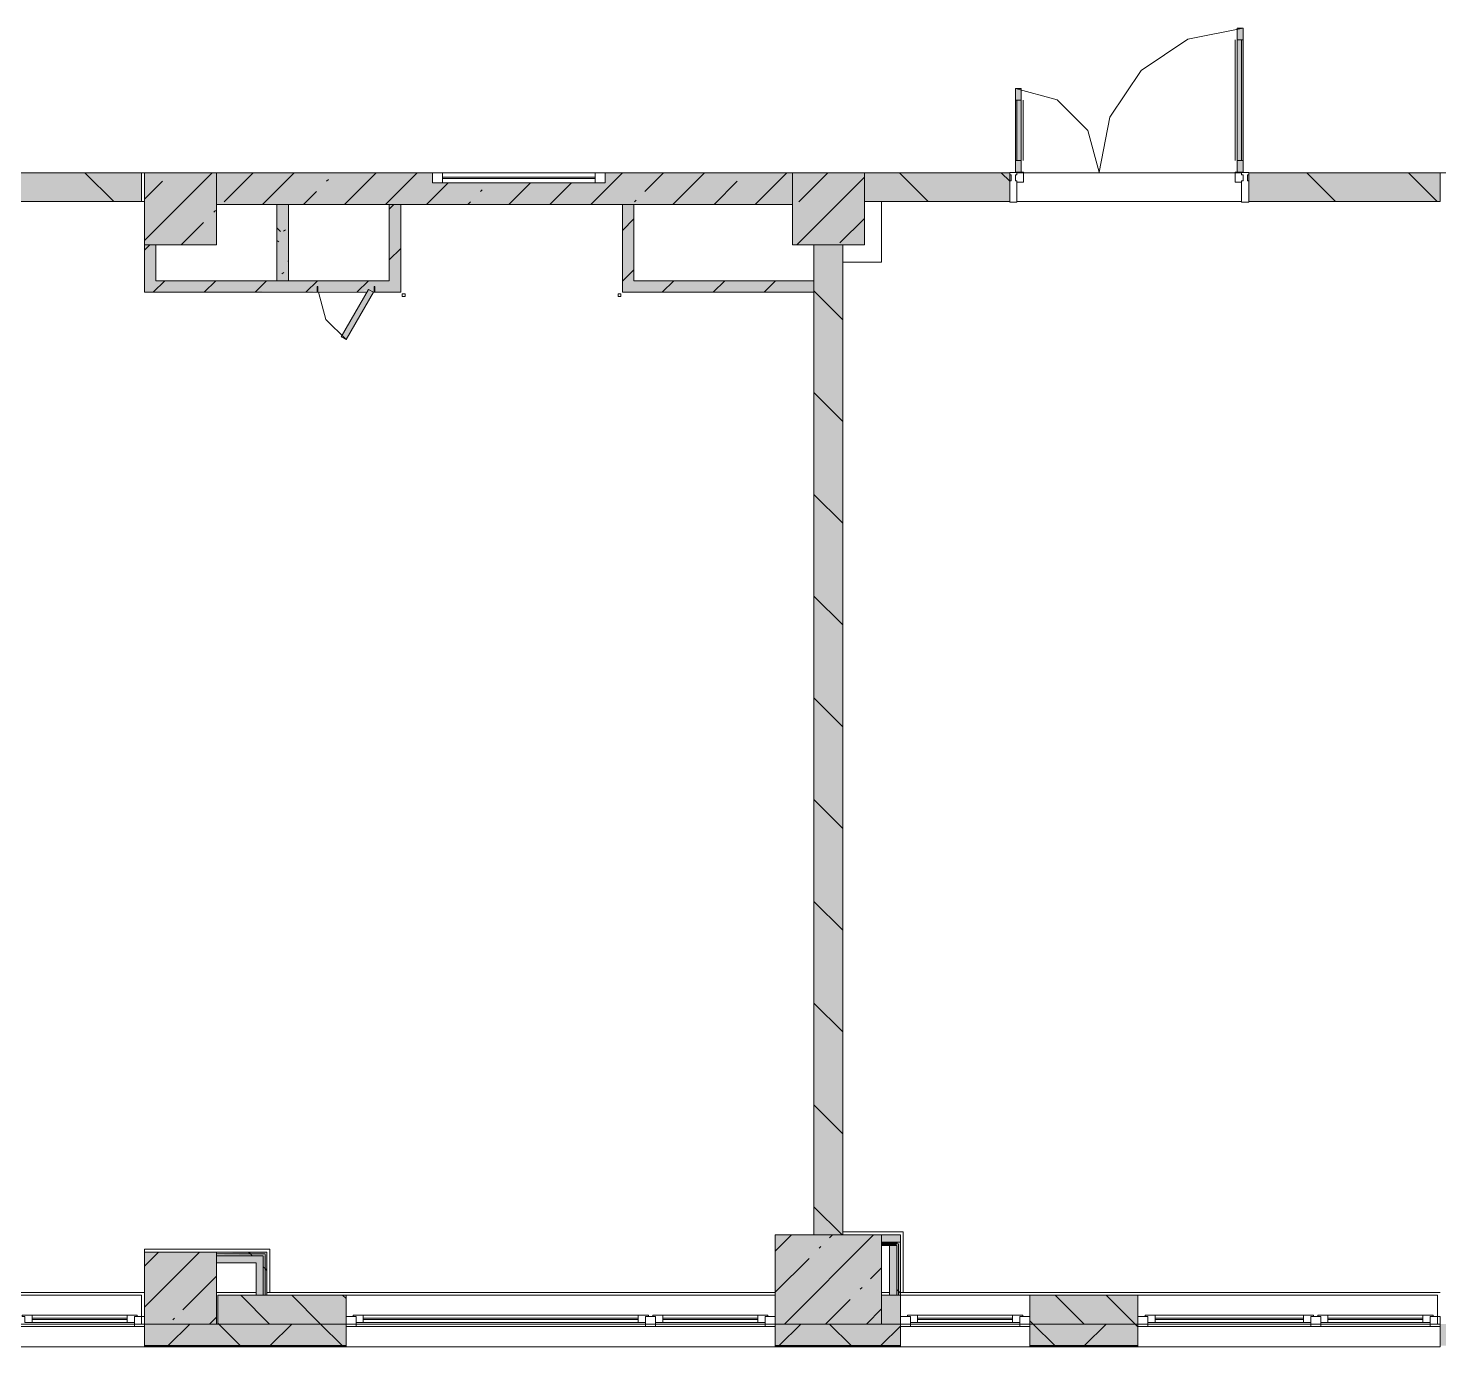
# Model space of a CAD drawing. Header units: millimetres. Extents: x -3817 to 677485, y -22715 to 103890.
# Drawn here: x 17383.5 to 17460.7, y -19605.9 to -19533.8 of the extents above; entities that cross this region are included whole.
import ezdxf

# ---------------------------------------------------------------- set-up
doc = ezdxf.new("R2010")
doc.units = ezdxf.units.MM
doc.layers.add('PDF _Геометрия', color=7, linetype='Continuous', true_color=0x1d1d1d)
doc.layers.add('PDF _Сплошная заливка', color=7, linetype='Continuous', true_color=0xffffff)

msp = doc.modelspace()

# ---------------------------------------------------------------- hatches: boundary and pattern name
at = {"layer": 'PDF _Сплошная заливка', "transparency": 33554559}
h = msp.add_hatch(color=256, dxfattribs=at)
h.paths.add_polyline_path([(17359.224, -19543.245), (17363.054, -19543.245), (17363.054, -19541.67), (17358.408, -19541.67), (17358.408, -19543.245)], flags=0)
h.paths.add_polyline_path([(17381.134, -19543.245), (17389.746, -19543.245), (17389.746, -19541.67), (17376.124, -19541.67), (17376.124, -19543.245)], flags=0)
for points in [[(17393.84, -19543.403), (17425.335, -19543.403), (17425.335, -19541.67), (17415.099, -19541.67), (17415.099, -19542.222), (17405.651, -19542.222), (17405.651, -19541.67), (17393.84, -19541.67)], [(17428, -19599.779), (17428.091, -19599.779), (17428.091, -19545.607), (17426.516, -19545.607), (17426.516, -19599.779)], [(17389.903, -19548.206), (17402.105, -19548.126), (17402.15, -19548.048), (17402.501, -19548.206), (17403.289, -19548.206), (17403.289, -19547.576), (17389.903, -19547.576)], [(17426.516, -19548.206), (17426.516, -19547.576), (17424.142, -19547.576), (17424.142, -19548.206), (17424.955, -19548.206)], [(17430.217, -19604.66), (17430.217, -19599.779), (17424.39, -19599.779), (17424.39, -19604.66), (17428.606, -19604.66)], [(17431.043, -19600.271), (17431.142, -19600.172), (17430.217, -19600.172), (17430.217, -19600.271), (17430.65, -19600.271)], [(17431.142, -19603.086), (17431.24, -19603.086), (17431.24, -19600.172), (17431.142, -19600.271), (17431.142, -19601.977)], [(17396.498, -19600.822), (17396.596, -19600.723), (17393.84, -19600.782), (17393.84, -19600.822), (17395.741, -19600.822)], [(17396.399, -19600.92), (17396.498, -19600.822), (17393.84, -19600.882), (17393.84, -19600.92), (17395.741, -19600.92)], [(17396.399, -19603.086), (17396.498, -19603.086), (17396.498, -19600.92), (17396.399, -19600.92), (17396.399, -19601.977)], [(17396.498, -19603.086), (17396.596, -19603.086), (17396.596, -19600.822), (17396.498, -19600.92), (17396.498, -19601.977)], [(17431.043, -19600.369), (17431.043, -19600.271), (17430.217, -19600.271), (17430.217, -19600.369), (17430.65, -19600.369)], [(17431.043, -19603.086), (17431.142, -19603.086), (17431.142, -19600.271), (17431.043, -19600.369), (17431.043, -19601.977)], [(17400.926, -19604.66), (17400.926, -19603.086), (17393.919, -19603.086), (17393.919, -19604.66), (17395.741, -19604.66)]]:
    msp.add_hatch(color=256, dxfattribs=at).paths.add_polyline_path(points)
h = msp.add_hatch(color=256, dxfattribs=at)
h.paths.add_polyline_path([(17432.258, -19543.245), (17437.224, -19543.245), (17437.224, -19541.67), (17429.272, -19541.67), (17429.272, -19543.245)], flags=0)
h.paths.add_polyline_path([(17460.767, -19543.245), (17460.767, -19541.67), (17450.295, -19541.67), (17450.295, -19543.245), (17454.168, -19543.245)], flags=0)
at = {"layer": 'PDF _Сплошная заливка', "true_color": 0xe7e7e7, "transparency": 33554559}
for points in [[(17431.142, -19600.172), (17431.24, -19600.172), (17431.24, -19599.779), (17430.217, -19599.779), (17430.217, -19600.172), (17430.65, -19600.172)], [(17396.005, -19601.314), (17396.399, -19601.314), (17396.399, -19600.92), (17393.84, -19600.92), (17393.84, -19601.314), (17395.741, -19601.314)]]:
    msp.add_hatch(color=254, dxfattribs=at).paths.add_polyline_path(points)
at = {"layer": 'PDF _Сплошная заливка', "transparency": 33554559}
h = msp.add_hatch(color=256, dxfattribs=at)
h.paths.add_polyline_path([(17430.217, -19604.66), (17431.24, -19604.66), (17431.24, -19603.086), (17430.217, -19603.086), (17430.217, -19603.904)], flags=0)
h.paths.add_polyline_path([(17439.562, -19604.66), (17444.232, -19604.66), (17444.232, -19603.086), (17438.327, -19603.086), (17438.327, -19604.66)], flags=0)
h = msp.add_hatch(color=256, dxfattribs=at)
h.paths.add_polyline_path([(17577.219, -19605.841), (17577.219, -19604.66), (17544.622, -19604.66), (17544.622, -19605.841), (17571.022, -19605.841)], flags=0)
h.paths.add_polyline_path([(17527.202, -19605.841), (17537.536, -19605.841), (17537.536, -19604.66), (17509.19, -19604.66), (17509.19, -19605.841), (17512.595, -19605.841)], flags=0)
h.paths.add_polyline_path([(17494.23, -19605.841), (17502.104, -19605.841), (17502.104, -19604.66), (17494.23, -19604.66)], flags=0)
h.paths.add_polyline_path([(17468.775, -19605.841), (17469.822, -19605.841), (17469.822, -19604.66), (17460.767, -19604.66), (17460.767, -19605.841)], flags=0)
h.paths.add_polyline_path([(17444.232, -19605.841), (17444.232, -19604.66), (17438.327, -19604.66), (17438.327, -19605.841), (17439.562, -19605.841)], flags=0)
h.paths.add_polyline_path([(17430.217, -19605.841), (17431.24, -19605.841), (17431.24, -19604.66), (17424.39, -19604.66), (17424.39, -19605.841), (17428.606, -19605.841)], flags=0)
h.paths.add_polyline_path([(17354.471, -19605.841), (17365.495, -19605.841), (17365.495, -19604.66), (17354.471, -19604.66)], flags=0)
h.paths.add_polyline_path([(17400.926, -19605.841), (17400.926, -19604.66), (17389.903, -19604.66), (17389.903, -19605.841), (17395.741, -19605.841)], flags=0)
h.paths.add_polyline_path([(17280.301, -19605.841), (17292.663, -19605.841), (17292.663, -19604.66), (17280.301, -19604.66)], flags=0)
h.paths.add_polyline_path([(17263.766, -19605.841), (17263.766, -19604.66), (17254.947, -19604.66), (17254.947, -19605.841)], flags=0)
h.paths.add_polyline_path([(17317.071, -19605.841), (17324.945, -19605.841), (17324.945, -19604.66), (17317.071, -19604.66)], flags=0)
h.paths.add_polyline_path([(17337.314, -19605.841), (17337.937, -19605.841), (17337.937, -19604.66), (17332.031, -19604.66), (17332.031, -19605.841)], flags=0)
h.paths.add_polyline_path([(17242.37, -19605.841), (17247.861, -19605.841), (17247.861, -19604.66), (17241.09, -19604.66), (17241.09, -19605.841)], flags=0)
h.paths.add_polyline_path([(17189.123, -19605.841), (17189.123, -19604.66), (17176.525, -19604.66), (17176.525, -19605.841), (17188.099, -19605.841)], flags=0)
h.paths.add_polyline_path([(17210.224, -19605.841), (17224.555, -19605.841), (17224.555, -19604.66), (17210.224, -19604.66)], flags=0)
h.paths.add_polyline_path([(17158.415, -19605.841), (17159.99, -19605.841), (17159.99, -19604.66), (17151.329, -19604.66), (17151.329, -19605.841), (17154.729, -19605.841)], flags=0)
h.paths.add_polyline_path([(17125.516, -19605.841), (17129.283, -19605.841), (17129.283, -19604.66), (17124.165, -19604.66), (17124.165, -19605.841)], flags=0)
h.paths.add_polyline_path([(17070.623, -19605.841), (17083.615, -19605.841), (17083.615, -19604.66), (17070.623, -19604.66)], flags=0)
h.paths.add_polyline_path([(17110.909, -19605.841), (17117.078, -19605.841), (17117.078, -19604.66), (17108.023, -19604.66), (17108.023, -19605.841)], flags=0)
h.paths.add_polyline_path([(17008.662, -19605.841), (17010.547, -19605.841), (17010.547, -19604.66), (16979.13, -19604.66), (16979.13, -19605.841), (17001.358, -19605.841)], flags=0)
h.paths.add_polyline_path([(17017.633, -19605.841), (17023.538, -19605.841), (17023.538, -19604.66), (17017.633, -19604.66)], flags=0)
h.paths.add_polyline_path([(17040.073, -19605.841), (17046.215, -19605.841), (17046.215, -19604.66), (17040.073, -19604.66)], flags=0)

# ---------------------------------------------------------------- linework, layer by layer
at = {"layer": 'PDF _Геометрия', "color": 253, "lineweight": 9, "true_color": 0xaaaaaa}
for points in [[(17437.618, -19542.182), (17437.972, -19542.182), (17437.972, -19541.631), (17437.539, -19541.631), (17437.539, -19537.064), (17439.823, -19537.676), (17441.494, -19539.348), (17442.106, -19541.631), (17442.705, -19538.618), (17444.412, -19536.063), (17446.967, -19534.357), (17449.98, -19533.757), (17449.98, -19541.631), (17449.547, -19541.631), (17449.547, -19542.182), (17449.901, -19542.182)], [(17449.555, -19534.387), (17449.555, -19541.001)], [(17449.98, -19534.387), (17449.665, -19534.387)], [(17449.901, -19534.387), (17449.901, -19541.001)], [(17437.539, -19537.694), (17437.854, -19537.694)], [(17437.618, -19537.694), (17437.618, -19541.001)], [(17437.965, -19537.694), (17437.965, -19541.001)], [(17437.539, -19541.001), (17437.854, -19541.001)], [(17449.98, -19541.001), (17449.665, -19541.001)], [(17376.115, -19541.67), (17437.234, -19541.67)], [(17389.903, -19541.67), (17389.746, -19541.67)], [(17437.224, -19541.67), (17437.224, -19542.104)], [(17437.539, -19541.789), (17437.539, -19542.104)], [(17449.98, -19541.789), (17449.98, -19542.104)], [(17450.285, -19541.67), (17499.899, -19541.67)], [(17450.295, -19542.104), (17450.295, -19541.67)], [(17402.059, -19548.206), (17389.903, -19548.206), (17389.903, -19543.245), (17376.124, -19543.245)], [(17389.746, -19543.245), (17389.903, -19543.245)], [(17426.516, -19599.779), (17426.516, -19548.206), (17416.044, -19548.206), (17416.044, -19543.403), (17403.918, -19543.403), (17403.918, -19548.206), (17402.422, -19548.206)], [(17437.224, -19543.245), (17430.217, -19543.245), (17430.217, -19546.552), (17430.217, -19543.245)], [(17460.767, -19543.245), (17450.295, -19543.245)], [(17428.091, -19546.552), (17430.217, -19546.552), (17428.091, -19546.552), (17428.091, -19599.621), (17431.398, -19599.621), (17431.398, -19602.928), (17431.398, -19599.621), (17428.091, -19599.621)], [(17399.43, -19548.206), (17399.831, -19549.702), (17400.926, -19550.797)], [(17389.903, -19602.928), (17389.903, -19600.566), (17396.753, -19600.566), (17396.753, -19602.928), (17396.753, -19600.566), (17389.903, -19600.566), (17389.903, -19600.723)]]:
    msp.add_lwpolyline(points, dxfattribs=at)
for points in [[(17449.665, -19541.631), (17449.98, -19541.631), (17449.98, -19533.757), (17449.665, -19533.757), (17449.665, -19541.631), (17449.98, -19541.631), (17449.98, -19533.757), (17449.665, -19533.757)], [(17437.854, -19541.631), (17437.539, -19541.631), (17437.539, -19537.064), (17437.854, -19537.064), (17437.854, -19541.631), (17437.854, -19537.064), (17437.539, -19537.064), (17437.539, -19541.631)], [(17437.609, -19541.67), (17449.91, -19541.67)], [(17399.391, -19547.891), (17399.352, -19547.891), (17399.352, -19548.206), (17399.391, -19548.206)], [(17400.926, -19550.797), (17402.422, -19548.206), (17402.15, -19548.048), (17400.654, -19550.639)], [(17402.462, -19547.891), (17402.462, -19548.206), (17402.501, -19548.206), (17402.501, -19547.891)]]:
    msp.add_lwpolyline(points, close=True, dxfattribs=at)
at = {"layer": 'PDF _Геометрия', "color": 7, "lineweight": 9}
for points in [[(17376.124, -19543.245), (17389.746, -19543.245), (17389.746, -19541.67), (17376.124, -19541.67)], [(17393.84, -19541.67), (17389.903, -19541.67), (17389.903, -19545.607), (17393.84, -19545.607)], [(17406.202, -19541.67), (17406.202, -19542.222), (17405.651, -19542.222), (17405.651, -19541.67)], [(17415.099, -19541.67), (17415.099, -19542.222), (17414.548, -19542.222), (17414.548, -19541.67)], [(17429.272, -19541.67), (17425.335, -19541.67), (17425.335, -19545.607), (17429.272, -19545.607)], [(17429.272, -19543.245), (17437.224, -19543.245), (17437.224, -19541.67), (17429.272, -19541.67)], [(17437.539, -19541.789), (17437.618, -19541.789), (17437.618, -19541.655), (17437.224, -19541.655), (17437.224, -19541.789), (17437.303, -19541.789), (17437.303, -19542.104), (17437.224, -19542.104), (17437.224, -19543.285), (17437.618, -19543.285), (17437.618, -19542.104), (17437.539, -19542.104)], [(17450.216, -19542.104), (17450.216, -19541.789), (17450.295, -19541.789), (17450.295, -19541.655), (17449.901, -19541.655), (17449.901, -19541.789), (17449.98, -19541.789), (17449.98, -19542.104), (17449.901, -19542.104), (17449.901, -19543.285), (17450.295, -19543.285), (17450.295, -19542.104)], [(17450.295, -19543.245), (17460.767, -19543.245), (17460.767, -19541.67), (17450.295, -19541.67)], [(17404.005, -19548.288), (17404.005, -19548.442), (17404.163, -19548.442), (17404.163, -19548.288)], [(17415.8, -19548.288), (17415.8, -19548.442), (17415.957, -19548.442), (17415.957, -19548.288)], [(17430.217, -19599.779), (17424.39, -19599.779), (17424.39, -19604.66), (17430.217, -19604.66)], [(17430.217, -19600.369), (17430.65, -19600.369), (17430.65, -19603.086), (17431.24, -19603.086), (17431.24, -19600.172), (17431.24, -19599.779), (17430.65, -19599.779), (17430.217, -19599.779)], [(17393.84, -19600.723), (17389.903, -19600.723), (17389.903, -19604.66), (17393.84, -19604.66)], [(17393.84, -19602.928), (17396.005, -19602.928)], [(17400.926, -19604.66), (17400.926, -19603.086), (17393.919, -19603.086), (17393.919, -19604.66)], [(17430.217, -19602.928), (17430.65, -19602.928)], [(17431.24, -19604.66), (17438.327, -19604.66), (17438.327, -19603.086), (17431.24, -19603.086)], [(17444.232, -19604.66), (17444.232, -19603.086), (17438.327, -19603.086), (17438.327, -19604.66)], [(17365.495, -19605.904), (17365.495, -19604.66), (17389.903, -19604.66), (17389.903, -19605.904)], [(17389.509, -19604.172), (17383.211, -19604.172), (17383.211, -19604.251), (17383.368, -19604.251), (17383.368, -19604.566), (17389.352, -19604.566), (17389.352, -19604.251), (17389.509, -19604.251)], [(17389.352, -19604.802), (17389.352, -19604.251), (17389.903, -19604.251), (17389.903, -19604.802)], [(17400.926, -19604.66), (17389.903, -19604.66), (17389.903, -19605.904), (17400.926, -19605.904)], [(17400.926, -19604.802), (17400.926, -19604.251), (17401.478, -19604.251), (17401.478, -19604.802)], [(17400.926, -19605.904), (17400.926, -19604.66), (17424.39, -19604.66), (17424.39, -19605.904)], [(17417.461, -19604.172), (17401.32, -19604.172), (17401.32, -19604.251), (17401.478, -19604.251), (17401.478, -19604.566), (17417.304, -19604.566), (17417.304, -19604.251), (17417.461, -19604.251)], [(17417.304, -19604.802), (17417.304, -19604.251), (17417.855, -19604.251), (17417.855, -19604.802)], [(17423.996, -19604.172), (17417.697, -19604.172), (17417.697, -19604.251), (17417.855, -19604.251), (17417.855, -19604.566), (17423.839, -19604.566), (17423.839, -19604.251), (17423.996, -19604.251)], [(17423.839, -19604.802), (17423.839, -19604.251), (17424.39, -19604.251), (17424.39, -19604.802)], [(17431.24, -19604.66), (17424.39, -19604.66), (17424.39, -19605.904), (17431.24, -19605.904)], [(17431.24, -19604.802), (17431.24, -19604.251), (17431.792, -19604.251), (17431.792, -19604.802)], [(17431.24, -19605.904), (17431.24, -19604.66), (17438.327, -19604.66), (17438.327, -19605.904)], [(17437.933, -19604.172), (17431.634, -19604.172), (17431.634, -19604.251), (17431.792, -19604.251), (17431.792, -19604.566), (17437.775, -19604.566), (17437.775, -19604.251), (17437.933, -19604.251)], [(17437.775, -19604.802), (17437.775, -19604.251), (17438.327, -19604.251), (17438.327, -19604.802)], [(17444.232, -19604.66), (17438.327, -19604.66), (17438.327, -19605.904), (17444.232, -19605.904)], [(17444.232, -19604.802), (17444.232, -19604.251), (17444.783, -19604.251), (17444.783, -19604.802)], [(17444.232, -19605.904), (17444.232, -19604.66), (17460.767, -19604.66), (17460.767, -19605.904)], [(17453.838, -19604.172), (17444.626, -19604.172), (17444.626, -19604.251), (17444.783, -19604.251), (17444.783, -19604.566), (17453.68, -19604.566), (17453.68, -19604.251), (17453.838, -19604.251)], [(17453.68, -19604.802), (17453.68, -19604.251), (17454.232, -19604.251), (17454.232, -19604.802)], [(17460.373, -19604.172), (17454.074, -19604.172), (17454.074, -19604.251), (17454.232, -19604.251), (17454.232, -19604.566), (17460.216, -19604.566), (17460.216, -19604.251), (17460.373, -19604.251)], [(17460.216, -19604.802), (17460.216, -19604.251), (17460.767, -19604.251), (17460.767, -19604.802)], [(17400.926, -19605.904), (17405.651, -19605.904)], [(17408.013, -19605.904), (17411.95, -19605.904)], [(17414.312, -19605.904), (17418.249, -19605.904)], [(17431.24, -19605.904), (17435.177, -19605.904)], [(17437.539, -19605.904), (17441.476, -19605.904)], [(17453.68, -19605.904), (17456.043, -19605.904)]]:
    msp.add_lwpolyline(points, close=True, dxfattribs=at)
for points in [[(17388.226, -19543.245), (17386.651, -19541.67)], [(17389.903, -19545.365), (17393.598, -19541.67)], [(17389.903, -19543.12), (17390.887, -19542.136)], [(17416.674, -19543.403), (17425.335, -19543.403), (17425.335, -19541.67), (17393.84, -19541.67), (17393.84, -19543.403), (17403.289, -19543.403)], [(17394.255, -19543.258), (17395.843, -19541.67)], [(17396.355, -19543.403), (17398.088, -19541.67)], [(17399.867, -19542.136), (17399.96, -19542.043)], [(17400.845, -19543.403), (17402.578, -19541.67)], [(17403.09, -19543.403), (17404.823, -19541.67)], [(17405.335, -19543.403), (17406.516, -19542.222)], [(17415.099, -19541.67), (17405.651, -19541.67)], [(17405.651, -19542.222), (17415.099, -19542.222)], [(17414.548, -19541.907), (17406.202, -19541.907)], [(17414.548, -19541.985), (17406.202, -19541.985)], [(17409.825, -19543.403), (17411.006, -19542.222)], [(17412.07, -19543.403), (17413.251, -19542.222)], [(17414.315, -19543.403), (17416.047, -19541.67)], [(17417.266, -19542.697), (17418.292, -19541.67)], [(17418.805, -19543.403), (17420.537, -19541.67)], [(17421.05, -19543.403), (17422.317, -19542.136)], [(17423.295, -19543.403), (17425.027, -19541.67)], [(17425.581, -19545.607), (17429.272, -19541.916)], [(17425.684, -19543.258), (17427.272, -19541.67)], [(17432.766, -19543.245), (17431.192, -19541.67)], [(17437.224, -19542.136), (17436.759, -19541.67)], [(17437.224, -19542.104), (17437.224, -19541.67)], [(17437.609, -19541.67), (17449.91, -19541.67)], [(17450.295, -19541.67), (17450.295, -19542.104)], [(17455.037, -19543.245), (17453.462, -19541.67)], [(17460.604, -19543.245), (17459.03, -19541.67)], [(17398.6, -19543.403), (17399.306, -19542.697)], [(17408.286, -19542.697), (17408.379, -19542.604)], [(17402.501, -19548.206), (17403.289, -19548.206), (17403.918, -19548.206), (17403.918, -19543.403), (17403.289, -19543.403), (17403.289, -19547.576), (17402.501, -19547.576), (17399.352, -19547.576), (17397.777, -19547.576), (17397.777, -19543.403), (17397.147, -19543.403), (17397.147, -19547.576), (17390.533, -19547.576), (17390.533, -19545.607), (17389.903, -19545.607), (17389.903, -19547.576), (17389.903, -19548.206), (17399.352, -19548.206), (17402.059, -19548.206)], [(17393.693, -19543.82), (17393.787, -19543.726)], [(17403.289, -19543.654), (17403.54, -19543.403)], [(17403.918, -19543.403), (17416.044, -19543.403)], [(17407.58, -19543.403), (17407.725, -19543.258)], [(17428.091, -19599.779), (17428.091, -19545.607), (17426.516, -19545.607), (17426.516, -19547.576), (17424.142, -19547.576), (17416.674, -19547.576), (17416.674, -19543.403), (17416.044, -19543.403), (17416.044, -19548.206), (17416.674, -19548.206), (17424.142, -19548.206), (17426.516, -19548.206), (17426.516, -19599.779)], [(17416.705, -19543.258), (17416.798, -19543.165)], [(17449.904, -19543.245), (17437.608, -19543.245)], [(17391.906, -19545.607), (17393.132, -19544.381)], [(17416.044, -19544.818), (17416.674, -19544.188)], [(17427.929, -19545.503), (17429.272, -19544.161)], [(17389.903, -19545.904), (17390.2, -19545.607)], [(17403.289, -19546.438), (17403.918, -19545.808)], [(17416.044, -19547.601), (17416.674, -19546.971)], [(17390.386, -19548.206), (17391.016, -19547.576)], [(17393.169, -19548.206), (17393.799, -19547.576)], [(17395.953, -19548.206), (17396.583, -19547.576)], [(17397.147, -19547.576), (17397.777, -19547.576)], [(17398.737, -19548.206), (17399.367, -19547.576)], [(17401.521, -19548.206), (17402.151, -19547.576)], [(17418.224, -19548.206), (17418.853, -19547.576)], [(17421.007, -19548.206), (17421.637, -19547.576)], [(17423.791, -19548.206), (17424.142, -19547.855), (17424.421, -19547.576)], [(17426.516, -19548.206), (17426.516, -19547.576)], [(17428.091, -19549.705), (17426.516, -19548.13)], [(17428.091, -19555.272), (17426.516, -19553.698)], [(17428.091, -19560.84), (17426.516, -19559.265)], [(17428.091, -19566.407), (17426.516, -19564.833)], [(17428.091, -19571.975), (17426.516, -19570.4)], [(17428.091, -19577.543), (17426.516, -19575.968)], [(17428.091, -19583.11), (17426.516, -19581.535)], [(17428.091, -19588.678), (17426.516, -19587.103)], [(17428.091, -19594.245), (17426.516, -19592.671)], [(17428.057, -19599.779), (17426.516, -19598.238)], [(17424.39, -19600.677), (17425.289, -19599.779)], [(17424.897, -19604.66), (17429.779, -19599.779)], [(17427.368, -19599.944), (17427.534, -19599.779)], [(17430.217, -19600.172), (17430.65, -19600.172), (17431.142, -19600.172), (17431.24, -19600.172)], [(17389.903, -19603.734), (17392.914, -19600.723)], [(17389.903, -19601.489), (17390.669, -19600.723)], [(17393.84, -19601.314), (17396.005, -19601.314), (17396.005, -19603.086), (17396.596, -19603.086), (17396.596, -19601.314), (17396.596, -19600.822), (17396.596, -19600.723), (17389.903, -19600.723), (17389.903, -19601.314)], [(17396.498, -19603.086), (17396.498, -19601.314), (17396.498, -19600.92), (17396.498, -19600.822), (17393.84, -19600.822)], [(17396.399, -19603.086), (17396.399, -19601.314), (17396.399, -19600.92), (17393.84, -19600.92)], [(17395.793, -19600.92), (17395.694, -19600.822), (17395.596, -19600.723)], [(17426.807, -19600.506), (17426.9, -19600.412)], [(17430.217, -19600.271), (17430.65, -19600.271), (17431.043, -19600.271), (17431.142, -19600.271), (17431.142, -19603.086)], [(17430.65, -19600.369), (17431.043, -19600.369), (17431.043, -19603.086)], [(17396.596, -19601.723), (17396.498, -19601.625), (17396.399, -19601.526)], [(17424.39, -19602.922), (17426.246, -19601.067)], [(17429.613, -19602.189), (17430.217, -19601.586)], [(17392.01, -19603.873), (17393.84, -19602.043)], [(17360.251, -19602.928), (17360.085, -19602.928), (17389.903, -19602.928)], [(17389.746, -19604.66), (17389.746, -19604.251), (17389.746, -19603.086), (17365.495, -19603.086), (17365.495, -19604.66), (17389.903, -19604.66)], [(17396.749, -19604.66), (17395.174, -19603.086)], [(17396.753, -19602.928), (17396.587, -19602.928), (17424.39, -19602.928)], [(17400.714, -19605.841), (17399.533, -19604.66), (17397.958, -19603.086)], [(17400.926, -19603.27), (17400.742, -19603.086)], [(17424.39, -19603.086), (17400.926, -19603.086), (17400.926, -19604.66), (17424.39, -19604.66), (17424.39, -19603.086), (17424.39, -19604.66), (17425.178, -19604.66)], [(17429.052, -19602.75), (17429.145, -19602.657)], [(17429.272, -19604.66), (17431.24, -19604.66), (17431.24, -19603.086), (17430.217, -19603.086)], [(17431.24, -19602.962), (17431.142, -19602.864), (17431.043, -19602.766)], [(17431.398, -19602.928), (17431.235, -19602.928), (17460.767, -19602.928)], [(17441.29, -19604.66), (17439.715, -19603.086)], [(17444.232, -19604.819), (17444.073, -19604.66), (17442.499, -19603.086)], [(17460.609, -19604.66), (17460.609, -19604.251), (17460.609, -19603.086), (17444.232, -19603.086), (17444.232, -19604.66), (17460.767, -19604.66)], [(17427.142, -19604.66), (17428.491, -19603.312)], [(17429.387, -19604.66), (17430.217, -19603.831)], [(17365.495, -19604.802), (17389.903, -19604.802)], [(17383.211, -19604.172), (17389.509, -19604.172)], [(17383.762, -19604.172), (17383.762, -19604.566)], [(17383.762, -19604.33), (17388.958, -19604.33)], [(17388.958, -19604.408), (17383.762, -19604.408)], [(17388.958, -19604.172), (17388.958, -19604.566)], [(17389.903, -19604.251), (17389.352, -19604.251)], [(17391.209, -19605.841), (17392.391, -19604.66)], [(17391.448, -19604.434), (17391.542, -19604.341)], [(17393.467, -19604.66), (17393.84, -19604.288)], [(17395.146, -19605.841), (17393.965, -19604.66), (17393.919, -19604.614)], [(17396.777, -19605.841), (17397.958, -19604.66)], [(17401.478, -19604.251), (17400.926, -19604.251)], [(17400.926, -19604.802), (17424.39, -19604.802)], [(17401.32, -19604.172), (17417.461, -19604.172)], [(17401.871, -19604.172), (17401.871, -19604.566)], [(17401.871, -19604.33), (17416.91, -19604.33)], [(17416.91, -19604.408), (17401.871, -19604.408)], [(17416.91, -19604.172), (17416.91, -19604.566)], [(17417.855, -19604.251), (17417.304, -19604.251)], [(17417.697, -19604.172), (17423.996, -19604.172)], [(17418.249, -19604.172), (17418.249, -19604.566)], [(17418.249, -19604.33), (17423.445, -19604.33)], [(17423.445, -19604.408), (17418.249, -19604.408)], [(17423.445, -19604.172), (17423.445, -19604.566)], [(17424.39, -19604.251), (17423.839, -19604.251)], [(17424.615, -19605.841), (17425.796, -19604.66)], [(17428.552, -19605.841), (17427.371, -19604.66)], [(17430.182, -19605.841), (17431.24, -19604.784)], [(17431.792, -19604.251), (17431.24, -19604.251)], [(17431.24, -19604.802), (17438.327, -19604.802)], [(17431.634, -19604.172), (17437.933, -19604.172)], [(17432.185, -19604.172), (17432.185, -19604.566)], [(17432.185, -19604.33), (17437.382, -19604.33)], [(17437.382, -19604.408), (17432.185, -19604.408)], [(17437.382, -19604.172), (17437.382, -19604.566)], [(17438.327, -19604.251), (17437.775, -19604.251)], [(17439.687, -19605.841), (17438.506, -19604.66), (17438.327, -19604.481)], [(17441.318, -19605.841), (17442.499, -19604.66)], [(17444.783, -19604.251), (17444.232, -19604.251)], [(17444.232, -19604.802), (17460.767, -19604.802)], [(17444.626, -19604.172), (17453.838, -19604.172)], [(17445.177, -19604.172), (17445.177, -19604.566)], [(17445.177, -19604.33), (17453.287, -19604.33)], [(17453.287, -19604.408), (17445.177, -19604.408)], [(17453.287, -19604.172), (17453.287, -19604.566)], [(17454.168, -19604.251), (17453.68, -19604.251)], [(17454.074, -19604.172), (17460.373, -19604.172)], [(17454.625, -19604.172), (17454.625, -19604.566)], [(17454.625, -19604.33), (17459.822, -19604.33)], [(17459.822, -19604.408), (17454.625, -19604.408)], [(17459.822, -19604.172), (17459.822, -19604.566)], [(17460.767, -19604.251), (17460.216, -19604.251)], [(17385.664, -19605.904), (17389.6, -19605.904), (17385.664, -19605.904)], [(17389.903, -19605.841), (17400.926, -19605.841)], [(17389.903, -19605.865), (17400.926, -19605.865)], [(17420.611, -19605.904), (17425.335, -19605.904), (17420.611, -19605.904)], [(17424.39, -19605.841), (17431.24, -19605.841)], [(17424.39, -19605.865), (17431.24, -19605.865)], [(17438.327, -19605.841), (17444.232, -19605.841)], [(17438.327, -19605.865), (17444.232, -19605.865)], [(17443.838, -19605.904), (17447.775, -19605.904), (17443.838, -19605.904)], [(17458.405, -19605.904), (17460.767, -19605.904), (17458.405, -19605.904)]]:
    msp.add_lwpolyline(points, dxfattribs=at)
at = {"layer": 'PDF _Геометрия', "color": 8, "lineweight": 9, "true_color": 0x787878}
for points in [[(17397.338, -19544.874), (17397.147, -19544.684)], [(17397.147, -19545.368), (17397.257, -19545.438)], [(17397.509, -19544.87), (17397.614, -19544.79)], [(17397.749, -19546.512), (17397.777, -19546.508)], [(17397.424, -19547.2), (17397.528, -19547.12)]]:
    msp.add_lwpolyline(points, dxfattribs=at)
at = {"layer": 'PDF _Сплошная заливка', "color": 254, "lineweight": 35, "true_color": 0xe2e2e2, "transparency": 33554559}
for points in [[(17449.665, -19541.631), (17449.98, -19541.631), (17449.665, -19533.757), (17449.98, -19533.757)], [(17437.854, -19541.631), (17437.854, -19537.064), (17437.539, -19541.631), (17437.539, -19537.064)], [(17400.926, -19550.797), (17402.422, -19548.206), (17400.654, -19550.639), (17402.15, -19548.048)]]:
    msp.add_solid(points, dxfattribs=at)
at = {"layer": 'PDF _Сплошная заливка', "lineweight": 35, "transparency": 33554559}
for points in [[(17393.84, -19545.607), (17393.84, -19541.67), (17389.903, -19545.607), (17389.903, -19541.67)], [(17429.272, -19545.607), (17429.272, -19541.67), (17425.335, -19545.607), (17425.335, -19541.67)], [(17397.777, -19547.576), (17397.777, -19543.403), (17397.147, -19547.576), (17397.147, -19543.403)], [(17403.918, -19548.206), (17403.918, -19543.403), (17403.289, -19548.206), (17403.289, -19543.403)], [(17416.674, -19548.206), (17416.674, -19543.403), (17416.044, -19548.206), (17416.044, -19543.403)], [(17390.533, -19547.576), (17390.533, -19545.607), (17389.903, -19547.576), (17389.903, -19545.607)], [(17424.142, -19548.206), (17424.142, -19547.576), (17416.674, -19548.206), (17416.674, -19547.576)], [(17393.84, -19604.66), (17393.84, -19600.723), (17389.903, -19604.66), (17389.903, -19600.723)]]:
    msp.add_solid(points, dxfattribs=at)
at = {"layer": 'PDF _Сплошная заливка', "color": 254, "lineweight": 35, "true_color": 0xe7e7e7, "transparency": 33554559}
for points in [[(17431.043, -19603.086), (17431.043, -19600.369), (17430.65, -19603.086), (17430.65, -19600.369)], [(17396.399, -19603.086), (17396.399, -19601.314), (17396.005, -19603.086), (17396.005, -19601.314)]]:
    msp.add_solid(points, dxfattribs=at)

doc.saveas('drawing.dxf')
